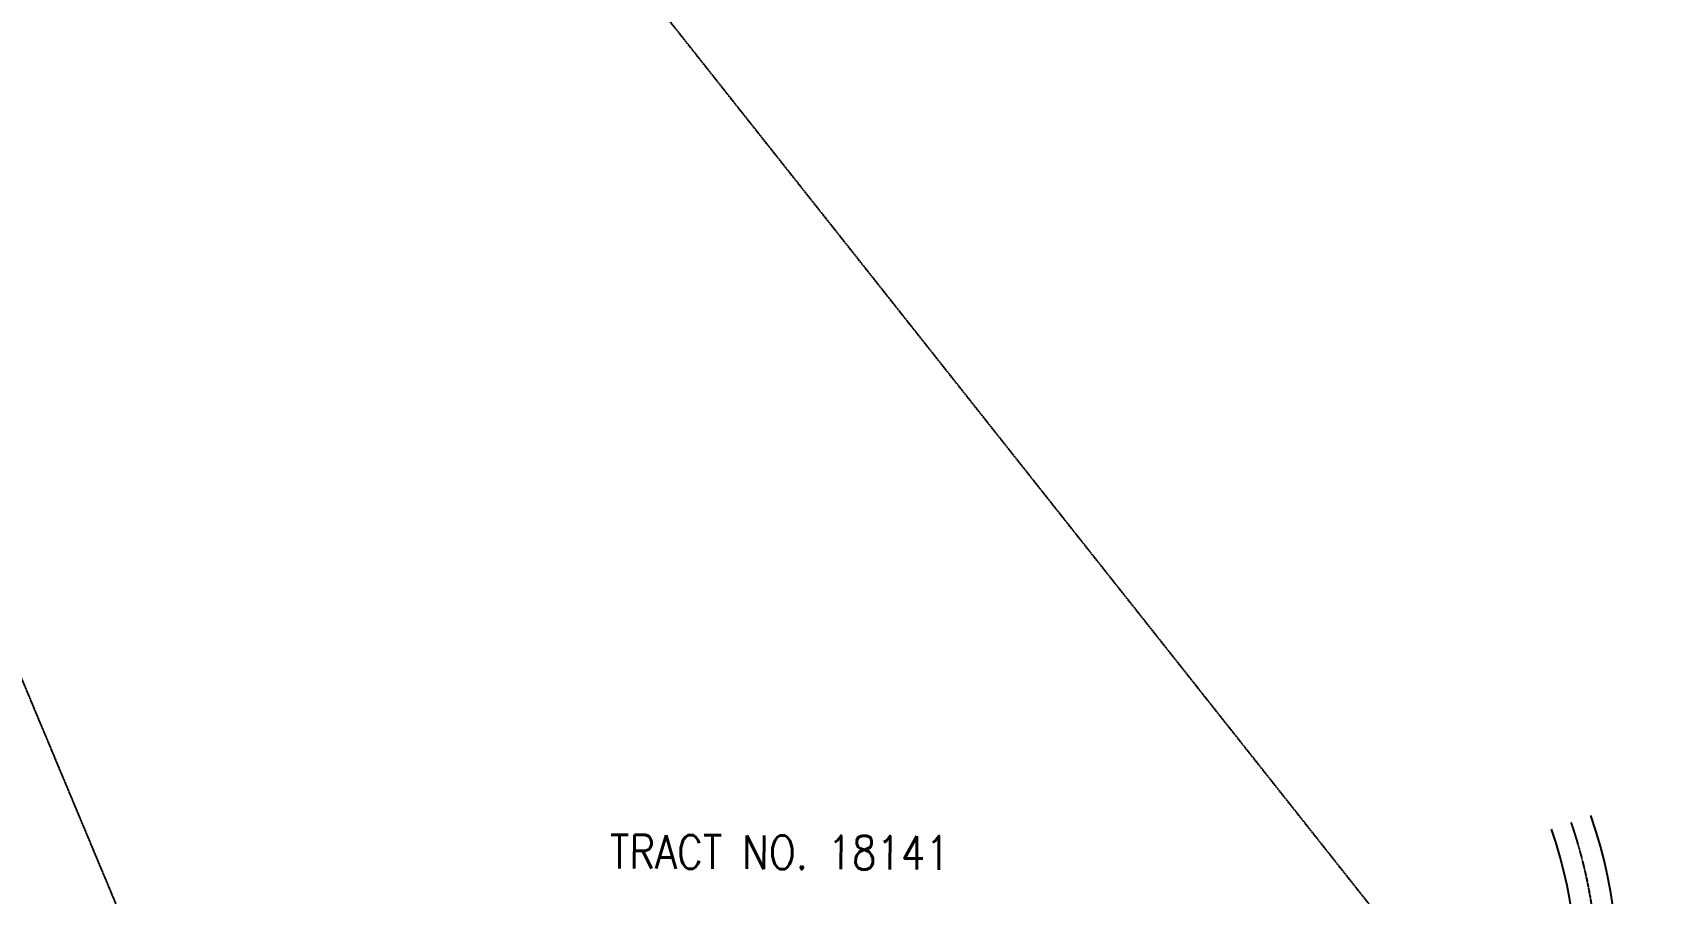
# Model space of a CAD drawing. Extents: x 6117139 to 6123208, y 2195262 to 2203370.
# Drawn here: x 6119389 to 6122030, y 2197933 to 2199316 of the extents above; entities that cross this region are included whole.
import ezdxf

# ---------------------------------------------------------------- set-up
doc = ezdxf.new("R2010")
doc.units = 21
doc.header["$MEASUREMENT"] = 0
doc.linetypes.add('CENTER2', pattern=[1.125, 0.75, -0.125, 0.125, -0.125])
doc.linetypes.add('DASHED2', pattern=[0.375, 0.25, -0.125])
for name, color, linetype in [('V-ANNO', 7, 'Continuous'), ('V-LINE-CNTR', 1, 'CENTER2'), ('V-LINE-RTWY', 1, 'Continuous'), ('V-LINE-TIE', 5, 'DASHED2')]:
    doc.layers.add(name, color=color, linetype=linetype)
doc.styles.add('L80', font='simplex.shx', dxfattribs={"width": 0.85, "height": 8})

msp = doc.modelspace()

# ---------------------------------------------------------------- linework, layer by layer
at = {"layer": 'V-LINE-CNTR'}
msp.add_arc((6121130, 2197794.4), 775, 264, 19, dxfattribs=at)
at = {"layer": 'V-LINE-RTWY'}
for radius in [808.5, 741.5]:
    msp.add_arc((6121130, 2197794.4), radius, 264, 19, dxfattribs=at)
at = {"layer": 'V-LINE-TIE'}
for p, q in [((6122029.9, 2197294.2), (6117267.9, 2203305.3)), ((6117267.9, 2203305.3), (6119964.6, 2196858.5))]:
    msp.add_line(p, q, dxfattribs=at)

# ---------------------------------------------------------------- texts
at = {"layer": 'V-ANNO', "style": 'L80', "width": 0.85}
msp.add_text('TRACT NO. 18141', height=54, rotation=359.7711, dxfattribs=at).set_placement((6120316.8, 2197972.6))

doc.saveas('drawing.dxf')
